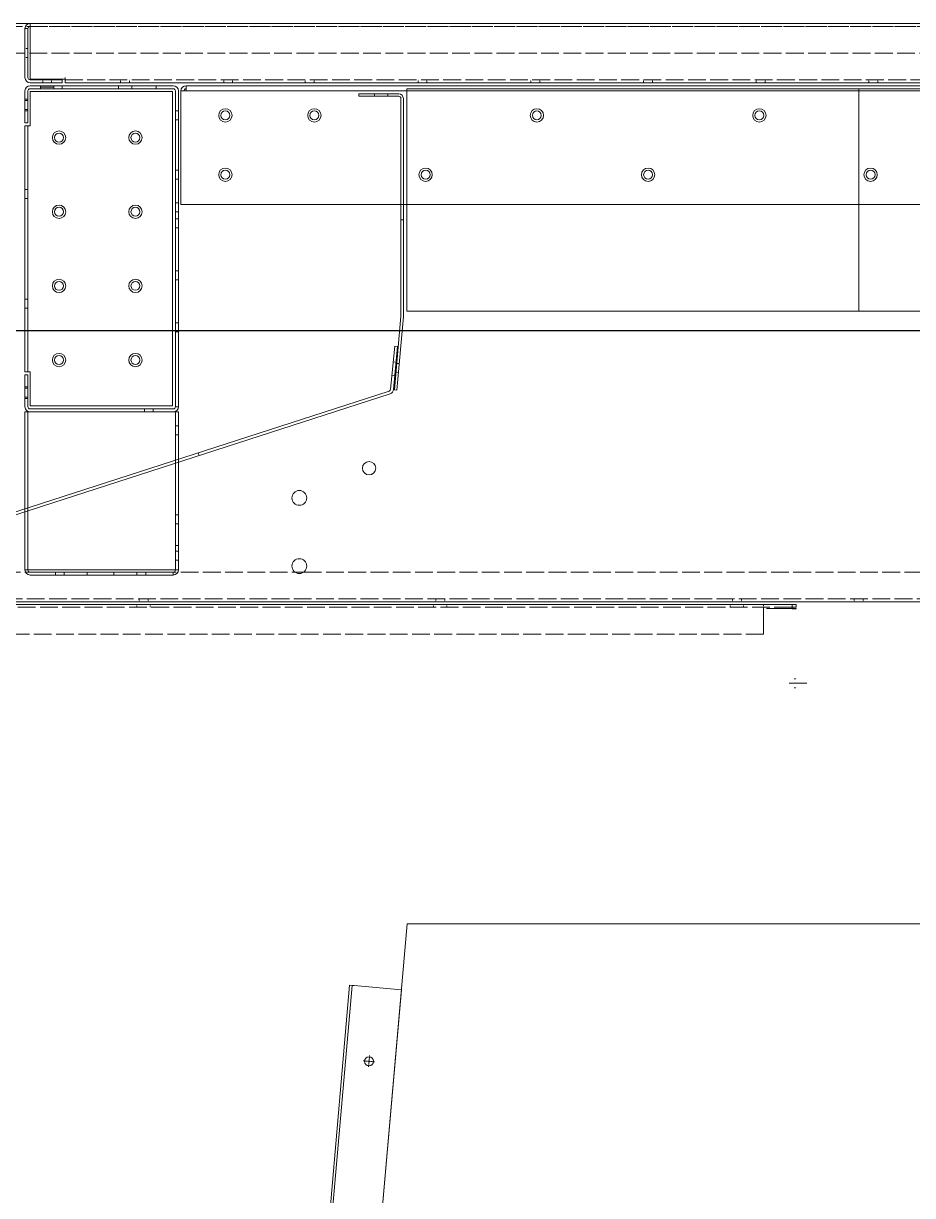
# Model space of a CAD drawing. Header units: millimetres. Extents: x 3026 to 35289, y 2869 to 25683.
# Drawn here: x 17935 to 18535, y 13640 to 14431 of the extents above; entities that cross this region are included whole.
import ezdxf

# ---------------------------------------------------------------- set-up
doc = ezdxf.new("R2010")
doc.units = ezdxf.units.MM
doc.linetypes.add('DASHDOT', pattern=[18.5, 12, -3, 0.5, -3])
doc.linetypes.add('DASHED', pattern=[15, 12, -3])

# ---------------------------------------------------------------- blocks, each defined once
blk = doc.blocks.new('A$C51234923')
at = {"color": 7, "lineweight": 15}
for p, q in [((3.5, 189), (3.5, 212)), ((3.5, 212), (99.5, 212)), ((99.5, 0), (99.5, 212)), ((0, 189), (0, 23)), ((3.5, 189), (0, 189)), ((2, 189), (2, 23)), ((0, 146), (2, 146)), ((0, 140), (2, 140)), ((0, 72), (2, 72)), ((0, 66), (2, 66)), ((3.5, 23), (0, 23)), ((3.5, 0), (3.5, 23)), ((99.5, 0), (3.5, 0))]:
    blk.add_line(p, q, dxfattribs=at)
for centre in [(23, 181), (74.5, 181), (23, 131), (74.5, 131), (23, 81), (74.5, 81), (23, 31), (74.5, 31)]:
    blk.add_circle(centre, 3, dxfattribs=at)
blk = doc.blocks.new('A$C30944BC8')
at = {"color": 7, "lineweight": 13, "ltscale": 0.007292}
for p in [(3.5, 190.24), (0, 186.74)]:
    blk.add_line(p, (3.5, 186.74), dxfattribs=at)
at = {"color": 7, "lineweight": 13}
for p, q in [((1673.5, 190.24), (3.5, 190.24)), ((3.5, 186.74), (1673.5, 186.74)), ((0, 110.24), (1677, 110.24))]:
    blk.add_line(p, q, dxfattribs=at)
at = {"color": 7, "lineweight": 13, "ltscale": 0.159375}
blk.add_line((0, 110.24), (0, 186.74), dxfattribs=at)
at = {"color": 7, "lineweight": 13}
for centre in [(30, 170.24), (90, 170.24), (240, 170.24), (390, 170.24), (30, 130.24), (165, 130.24), (315, 130.24), (465, 130.24)]:
    blk.add_circle(centre, 3, dxfattribs=at)
for radius in [3.5, 1.5]:
    blk.add_arc((3.5, 186.74), radius, 90, 180, dxfattribs=at)
blk = doc.blocks.new('A$C6A4A1024')
at = {"color": 7, "lineweight": 15}
for p, q in [((0, 195), (0, 216.5)), ((2, 195), (2, 216.5)), ((3.5, 220), (100, 220)), ((3.5, 218), (100, 218)), ((10.5, 220), (10.5, 218)), ((10.5, 220), (10.5, 218)), ((10.5, 220), (10.5, 218)), ((10.5, 220), (10.5, 218)), ((10.5, 220), (10.5, 218)), ((10.5, 220), (10.5, 218)), ((10.5, 220), (10.5, 218)), ((10.5, 220), (10.5, 218)), ((10.5, 220), (10.5, 218)), ((10.5, 220), (10.5, 218)), ((10.5, 220), (10.5, 218)), ((10.5, 220), (10.5, 218)), ((10.5, 220), (10.5, 218)), ((10.5, 220), (10.5, 218)), ((10.5, 220), (10.5, 218)), ((10.5, 220), (10.5, 218)), ((10.5, 220), (10.5, 218)), ((10.5, 220), (10.5, 218)), ((10.5, 220), (10.5, 218)), ((10.5, 220), (10.5, 218)), ((10.5, 220), (10.5, 218)), ((10.5, 220), (10.5, 218)), ((10.5, 220), (10.5, 218)), ((10.5, 220), (10.5, 218)), ((10.5, 220), (10.5, 218)), ((10.5, 220), (10.5, 218)), ((10.5, 220), (10.5, 218)), ((10.5, 220), (10.5, 218)), ((10.5, 220), (10.5, 218)), ((10.5, 220), (10.5, 218)), ((10.5, 220), (10.5, 218)), ((10.5, 220), (10.5, 218)), ((10.5, 220), (10.5, 218)), ((10.5, 220), (10.5, 218)), ((10.5, 220), (10.5, 218)), ((10.5, 220), (10.5, 218)), ((10.5, 220), (10.5, 218)), ((10.5, 220), (10.5, 218)), ((10.5, 220), (10.5, 218)), ((10.5, 220), (10.5, 218)), ((10.5, 220), (10.5, 218)), ((10.5, 220), (10.5, 218)), ((10.5, 220), (10.5, 218)), ((10.5, 220), (10.5, 218)), ((10.5, 220), (10.5, 218)), ((10.5, 220), (10.5, 218)), ((10.5, 220), (10.5, 218)), ((10.5, 220), (10.5, 218)), ((19.5, 220), (19.5, 218)), ((19.5, 220), (19.5, 218)), ((19.5, 220), (19.5, 218)), ((19.5, 220), (19.5, 218)), ((19.5, 220), (19.5, 218)), ((19.5, 220), (19.5, 218)), ((19.5, 220), (19.5, 218)), ((19.5, 220), (19.5, 218)), ((19.5, 220), (19.5, 218)), ((19.5, 220), (19.5, 218)), ((19.5, 220), (19.5, 218)), ((19.5, 220), (19.5, 218)), ((19.5, 220), (19.5, 218)), ((19.5, 220), (19.5, 218)), ((19.5, 220), (19.5, 218)), ((19.5, 220), (19.5, 218)), ((19.5, 220), (19.5, 218)), ((19.5, 220), (19.5, 218)), ((19.5, 220), (19.5, 218)), ((19.5, 220), (19.5, 218)), ((19.5, 220), (19.5, 218)), ((19.5, 220), (19.5, 218)), ((19.5, 220), (19.5, 218)), ((19.5, 220), (19.5, 218)), ((19.5, 220), (19.5, 218)), ((19.5, 220), (19.5, 218)), ((19.5, 220), (19.5, 218)), ((19.5, 220), (19.5, 218)), ((19.5, 220), (19.5, 218)), ((19.5, 220), (19.5, 218)), ((19.5, 220), (19.5, 218)), ((19.5, 220), (19.5, 218)), ((19.5, 220), (19.5, 218)), ((19.5, 220), (19.5, 218)), ((19.5, 220), (19.5, 218)), ((19.5, 220), (19.5, 218)), ((19.5, 220), (19.5, 218)), ((19.5, 220), (19.5, 218)), ((19.5, 220), (19.5, 218)), ((19.5, 220), (19.5, 218)), ((19.5, 220), (19.5, 218)), ((19.5, 220), (19.5, 218)), ((19.5, 220), (19.5, 218)), ((19.5, 220), (19.5, 218)), ((19.5, 220), (19.5, 218)), ((19.5, 220), (19.5, 218)), ((19.5, 220), (19.5, 218)), ((19.5, 220), (19.5, 218)), ((25, 220), (25, 218)), ((63, 220), (63, 218)), ((63, 220), (63, 218)), ((63, 220), (63, 218)), ((63, 220), (63, 218)), ((63, 220), (63, 218)), ((63, 220), (63, 218)), ((72, 220), (72, 218)), ((72, 220), (72, 218)), ((72, 220), (72, 218)), ((72, 220), (72, 218)), ((72, 220), (72, 218)), ((72, 220), (72, 218)), ((88.5, 220), (88.5, 218)), ((101.5, 3.5), (101.5, 216.5)), ((103.5, 3.5), (103.5, 216.5)), ((0, 211), (2, 211)), ((0, 211), (2, 211)), ((0, 211), (2, 211)), ((0, 211), (2, 211)), ((0, 211), (2, 211)), ((0, 211), (2, 211)), ((0, 211), (2, 211)), ((0, 211), (2, 211)), ((0, 211), (2, 211)), ((0, 211), (2, 211)), ((0, 211), (2, 211)), ((0, 211), (2, 211)), ((0, 210), (2, 210)), ((0, 210), (2, 210)), ((0, 210), (2, 210)), ((0, 210), (2, 210)), ((0, 210), (2, 210)), ((0, 210), (2, 210)), ((0, 210), (2, 210)), ((0, 210), (2, 210)), ((0, 210), (2, 210)), ((0, 210), (2, 210)), ((0, 210), (2, 210)), ((0, 210), (2, 210)), ((0, 210), (2, 210)), ((0, 210), (2, 210)), ((0, 210), (2, 210)), ((0, 210), (2, 210)), ((0, 210), (2, 210)), ((0, 210), (2, 210)), ((0, 210), (2, 210)), ((0, 210), (2, 210)), ((0, 210), (2, 210)), ((0, 210), (2, 210)), ((0, 210), (2, 210)), ((0, 210), (2, 210)), ((0, 210), (2, 210)), ((0, 210), (2, 210)), ((0, 210), (2, 210)), ((0, 210), (2, 210)), ((0, 210), (2, 210)), ((0, 210), (2, 210)), ((0, 210), (2, 210)), ((0, 204), (2, 204)), ((0, 204), (2, 204)), ((0, 204), (2, 204)), ((0, 204), (2, 204)), ((0, 204), (2, 204)), ((0, 204), (2, 204)), ((0, 204), (2, 204)), ((0, 204), (2, 204)), ((0, 204), (2, 204)), ((0, 204), (2, 204)), ((0, 204), (2, 204)), ((0, 204), (2, 204)), ((0, 204), (2, 204)), ((0, 204), (2, 204)), ((0, 204), (2, 204)), ((0, 204), (2, 204)), ((0, 204), (2, 204)), ((0, 204), (2, 204)), ((0, 204), (2, 204)), ((0, 204), (2, 204)), ((0, 204), (2, 204)), ((0, 204), (2, 204)), ((0, 204), (2, 204)), ((0, 204), (2, 204)), ((0, 204), (2, 204)), ((0, 204), (2, 204)), ((0, 204), (2, 204)), ((0, 204), (2, 204)), ((0, 204), (2, 204)), ((0, 204), (2, 204)), ((0, 204), (2, 204)), ((0, 203), (2, 203)), ((0, 203), (2, 203)), ((0, 203), (2, 203)), ((0, 203), (2, 203)), ((0, 203), (2, 203)), ((0, 203), (2, 203)), ((0, 203), (2, 203)), ((0, 203), (2, 203)), ((0, 203), (2, 203)), ((0, 203), (2, 203)), ((0, 203), (2, 203)), ((0, 203), (2, 203)), ((103.5, 203), (101.5, 203)), ((103.5, 203), (101.5, 203)), ((103.5, 203), (101.5, 203)), ((103.5, 203), (101.5, 203)), ((103.5, 203), (101.5, 203)), ((103.5, 203), (101.5, 203)), ((103.5, 203), (101.5, 203)), ((103.5, 203), (101.5, 203)), ((103.5, 203), (101.5, 203)), ((103.5, 203), (101.5, 203)), ((103.5, 203), (101.5, 203)), ((103.5, 203), (101.5, 203)), ((103.5, 203), (101.5, 203)), ((103.5, 203), (101.5, 203)), ((103.5, 203), (101.5, 203)), ((103.5, 203), (101.5, 203)), ((103.5, 203), (101.5, 203)), ((103.5, 203), (101.5, 203)), ((103.5, 203), (101.5, 203)), ((103.5, 203), (101.5, 203)), ((103.5, 203), (101.5, 203)), ((103.5, 203), (101.5, 203)), ((103.5, 203), (101.5, 203)), ((103.5, 203), (101.5, 203)), ((2, 195), (0, 195)), ((103.5, 197), (101.5, 197)), ((103.5, 197), (101.5, 197)), ((103.5, 197), (101.5, 197)), ((103.5, 197), (101.5, 197)), ((103.5, 197), (101.5, 197)), ((103.5, 197), (101.5, 197)), ((103.5, 197), (101.5, 197)), ((103.5, 197), (101.5, 197)), ((103.5, 197), (101.5, 197)), ((103.5, 197), (101.5, 197)), ((103.5, 197), (101.5, 197)), ((103.5, 197), (101.5, 197)), ((103.5, 197), (101.5, 197)), ((103.5, 197), (101.5, 197)), ((103.5, 197), (101.5, 197)), ((103.5, 197), (101.5, 197)), ((103.5, 197), (101.5, 197)), ((103.5, 197), (101.5, 197)), ((103.5, 197), (101.5, 197)), ((103.5, 197), (101.5, 197)), ((103.5, 197), (101.5, 197)), ((103.5, 197), (101.5, 197)), ((103.5, 197), (101.5, 197)), ((103.5, 197), (101.5, 197)), ((103.5, 163), (101.5, 163)), ((103.5, 163), (101.5, 163)), ((103.5, 163), (101.5, 163)), ((103.5, 163), (101.5, 163)), ((103.5, 163), (101.5, 163)), ((103.5, 163), (101.5, 163)), ((103.5, 163), (101.5, 163)), ((103.5, 163), (101.5, 163)), ((103.5, 163), (101.5, 163)), ((103.5, 163), (101.5, 163)), ((103.5, 163), (101.5, 163)), ((103.5, 163), (101.5, 163)), ((103.5, 163), (101.5, 163)), ((103.5, 163), (101.5, 163)), ((103.5, 163), (101.5, 163)), ((103.5, 163), (101.5, 163)), ((103.5, 163), (101.5, 163)), ((103.5, 163), (101.5, 163)), ((103.5, 163), (101.5, 163)), ((103.5, 163), (101.5, 163)), ((103.5, 163), (101.5, 163)), ((103.5, 163), (101.5, 163)), ((103.5, 163), (101.5, 163)), ((103.5, 163), (101.5, 163)), ((103.5, 163), (101.5, 163)), ((103.5, 163), (101.5, 163)), ((103.5, 163), (101.5, 163)), ((103.5, 157), (101.5, 157)), ((103.5, 157), (101.5, 157)), ((103.5, 157), (101.5, 157)), ((103.5, 157), (101.5, 157)), ((103.5, 157), (101.5, 157)), ((103.5, 157), (101.5, 157)), ((103.5, 157), (101.5, 157)), ((103.5, 157), (101.5, 157)), ((103.5, 157), (101.5, 157)), ((103.5, 157), (101.5, 157)), ((103.5, 157), (101.5, 157)), ((103.5, 157), (101.5, 157)), ((103.5, 157), (101.5, 157)), ((103.5, 157), (101.5, 157)), ((103.5, 157), (101.5, 157)), ((103.5, 157), (101.5, 157)), ((103.5, 157), (101.5, 157)), ((103.5, 157), (101.5, 157)), ((103.5, 157), (101.5, 157)), ((103.5, 157), (101.5, 157)), ((103.5, 157), (101.5, 157)), ((103.5, 157), (101.5, 157)), ((103.5, 157), (101.5, 157)), ((103.5, 157), (101.5, 157)), ((103.5, 157), (101.5, 157)), ((103.5, 157), (101.5, 157)), ((103.5, 157), (101.5, 157)), ((103.5, 141), (101.5, 141)), ((103.5, 141), (101.5, 141)), ((103.5, 141), (101.5, 141)), ((103.5, 141), (101.5, 141)), ((103.5, 141), (101.5, 141)), ((103.5, 141), (101.5, 141)), ((103.5, 141), (101.5, 141)), ((103.5, 141), (101.5, 141)), ((103.5, 135), (101.5, 135)), ((103.5, 135), (101.5, 135)), ((103.5, 135), (101.5, 135)), ((103.5, 135), (101.5, 135)), ((103.5, 135), (101.5, 135)), ((103.5, 135), (101.5, 135)), ((103.5, 135), (101.5, 135)), ((103.5, 135), (101.5, 135)), ((103.5, 130.11), (101.5, 130.11)), ((103.5, 130.11), (101.5, 130.11)), ((103.5, 124.11), (101.5, 124.11)), ((103.5, 124.11), (101.5, 124.11)), ((103.5, 95.11), (101.5, 95.11)), ((103.5, 95.11), (101.5, 95.11)), ((103.5, 89.11), (101.5, 89.11)), ((103.5, 89.11), (101.5, 89.11)), ((103.5, 60.11), (101.5, 60.11)), ((103.5, 60.11), (101.5, 60.11)), ((103.5, 54.11), (101.5, 54.11)), ((103.5, 54.11), (101.5, 54.11)), ((0, 25), (0, 3.5)), ((0, 25), (0, 3.5)), ((2, 25), (0, 25)), ((2, 25), (0, 25)), ((2, 25), (2, 3.5)), ((2, 25), (2, 3.5)), ((0, 17), (2, 17)), ((0, 17), (2, 17)), ((0, 17), (2, 17)), ((0, 17), (2, 17)), ((0, 17), (2, 17)), ((0, 17), (2, 17)), ((0, 17), (2, 17)), ((0, 17), (2, 17)), ((0, 17), (2, 17)), ((0, 17), (2, 17)), ((0, 17), (2, 17)), ((0, 17), (2, 17)), ((0, 16), (2, 16)), ((0, 16), (2, 16)), ((0, 16), (2, 16)), ((0, 16), (2, 16)), ((0, 16), (2, 16)), ((0, 16), (2, 16)), ((0, 16), (2, 16)), ((0, 16), (2, 16)), ((0, 16), (2, 16)), ((0, 16), (2, 16)), ((0, 16), (2, 16)), ((0, 16), (2, 16)), ((0, 16), (2, 16)), ((0, 16), (2, 16)), ((0, 16), (2, 16)), ((0, 16), (2, 16)), ((0, 16), (2, 16)), ((0, 16), (2, 16)), ((0, 16), (2, 16)), ((0, 16), (2, 16)), ((0, 16), (2, 16)), ((0, 16), (2, 16)), ((0, 16), (2, 16)), ((0, 16), (2, 16)), ((0, 16), (2, 16)), ((0, 16), (2, 16)), ((0, 10), (2, 10)), ((0, 10), (2, 10)), ((0, 10), (2, 10)), ((0, 10), (2, 10)), ((0, 10), (2, 10)), ((0, 10), (2, 10)), ((0, 10), (2, 10)), ((0, 10), (2, 10)), ((0, 10), (2, 10)), ((0, 10), (2, 10)), ((0, 10), (2, 10)), ((0, 10), (2, 10)), ((0, 10), (2, 10)), ((0, 10), (2, 10)), ((0, 10), (2, 10)), ((0, 10), (2, 10)), ((0, 10), (2, 10)), ((0, 10), (2, 10)), ((0, 10), (2, 10)), ((0, 10), (2, 10)), ((0, 10), (2, 10)), ((0, 10), (2, 10)), ((0, 10), (2, 10)), ((0, 10), (2, 10)), ((0, 10), (2, 10)), ((0, 10), (2, 10)), ((0, 9), (2, 9)), ((0, 9), (2, 9)), ((0, 9), (2, 9)), ((0, 9), (2, 9)), ((0, 9), (2, 9)), ((0, 9), (2, 9)), ((0, 9), (2, 9)), ((0, 9), (2, 9)), ((0, 9), (2, 9)), ((0, 9), (2, 9)), ((0, 9), (2, 9)), ((0, 9), (2, 9)), ((3.5, 2), (100, 2)), ((100, 2), (3.5, 2)), ((3.5, 0), (100, 0)), ((3.5, 0), (100, 0)), ((80.5, 0), (80.5, 2)), ((80.5, 0), (80.5, 2)), ((80.5, 0), (80.5, 2)), ((80.5, 0), (80.5, 2)), ((80.5, 0), (80.5, 2)), ((80.5, 0), (80.5, 2)), ((80.5, 0), (80.5, 2)), ((80.5, 0), (80.5, 2)), ((80.5, 0), (80.5, 2)), ((80.5, 0), (80.5, 2)), ((86.5, 0), (86.5, 2)), ((86.5, 0), (86.5, 2)), ((86.5, 0), (86.5, 2)), ((86.5, 0), (86.5, 2)), ((86.5, 0), (86.5, 2)), ((86.5, 0), (86.5, 2)), ((86.5, 0), (86.5, 2)), ((86.5, 0), (86.5, 2)), ((86.5, 0), (86.5, 2)), ((86.5, 0), (86.5, 2)), ((103.5, 3.5), (101.5, 3.5))]:
    blk.add_line(p, q, dxfattribs=at)
for centre, radius, start, end in [((3.5, 216.5), 3.5, 90, 179.99999), ((3.5, 216.5), 1.5, 90, 179.99999), ((100, 216.5), 3.5, 0, 90), ((100, 216.5), 1.5, 0, 90), ((3.5, 3.5), 3.5, 180.00001, 270), ((3.5, 3.5), 1.5, 180.00001, 270), ((100, 3.5), 3.5, 270, 0), ((100, 3.5), 1.5, 270, 0)]:
    blk.add_arc(centre, radius, start, end, dxfattribs=at)
blk = doc.blocks.new('A$C7B6532BF')
at = {"color": 5, "lineweight": 5}
for p, q in [((239.09, 2732.76), (0, 0)), ((848.69, 2732.76), (239.09, 2732.76))]:
    blk.add_line(p, q, dxfattribs=at)
blk = doc.blocks.new('A$C493D0A01')
at = {"lineweight": 5}
blk.add_blockref('A$C7B6532BF', (0, 0), dxfattribs=at)
blk = doc.blocks.new('A$C7AFD6E2C')
at = {"color": 7, "lineweight": 13}
for p, q in [((1778.5, 40), (3.5, 40)), ((1755, 0), (27, 0))]:
    blk.add_line(p, q, dxfattribs=at)
at = {"color": 7, "lineweight": 13, "ltscale": 0.007292}
blk.add_line((1778.5, 36.5), (1778.5, 40), dxfattribs=at)
at = {"color": 7, "linetype": 'DASHED', "lineweight": 13}
for p, q in [((1778.5, 38), (3.5, 38)), ((1755, 2), (27, 2))]:
    blk.add_line(p, q, dxfattribs=at)
at = {"color": 7, "lineweight": 13, "ltscale": 0.070833}
blk.add_line((1778.5, 2.5), (1778.5, 36.5), dxfattribs=at)
at = {"color": 7, "lineweight": 13, "ltscale": 0.004167}
for p, q in [((1780, 36.5), (1782, 36.5)), ((1757, 2), (1757, 0))]:
    blk.add_line(p, q, dxfattribs=at)
at = {"color": 7, "lineweight": 13, "ltscale": 0.06875}
for p, q in [((1780, 36.5), (1780, 3.5)), ((1782, 3.5), (1782, 36.5))]:
    blk.add_line(p, q, dxfattribs=at)
at = {"color": 7, "linetype": 'DASHED', "lineweight": 13, "ltscale": 0.004167}
for p, q in [((1780, 23), (1782, 23)), ((1780, 23), (1782, 23)), ((1780, 23), (1782, 23)), ((1780, 23), (1782, 23)), ((1780, 23), (1782, 23)), ((1780, 23), (1782, 23)), ((1780, 23), (1782, 23)), ((1780, 23), (1782, 23)), ((1780, 17), (1782, 17)), ((1780, 17), (1782, 17)), ((1780, 17), (1782, 17)), ((1780, 17), (1782, 17)), ((1780, 17), (1782, 17)), ((1780, 17), (1782, 17)), ((1780, 17), (1782, 17)), ((1780, 17), (1782, 17)), ((1207, 2), (1207, 0)), ((1207, 2), (1207, 0)), ((1213, 2), (1213, 0)), ((1213, 2), (1213, 0)), ((1283, 2), (1283, 0)), ((1283, 2), (1283, 0)), ((1289, 2), (1289, 0)), ((1289, 2), (1289, 0)), ((1359, 2), (1359, 0)), ((1359, 2), (1359, 0)), ((1365, 2), (1365, 0)), ((1365, 2), (1365, 0)), ((1435, 2), (1435, 0)), ((1435, 2), (1435, 0)), ((1441, 2), (1441, 0)), ((1441, 2), (1441, 0)), ((1511, 2), (1511, 0)), ((1511, 2), (1511, 0)), ((1517, 2), (1517, 0)), ((1517, 2), (1517, 0)), ((1587, 2), (1587, 0)), ((1587, 2), (1587, 0)), ((1593, 2), (1593, 0)), ((1593, 2), (1593, 0)), ((1642, 2), (1642, 0)), ((1642, 2), (1642, 0)), ((1648, 2), (1648, 0)), ((1648, 2), (1648, 0)), ((1711.5, 2), (1711.5, 0)), ((1711.5, 2), (1711.5, 0)), ((1717.5, 2), (1717.5, 0)), ((1717.5, 2), (1717.5, 0)), ((1764, 2), (1764, 0)), ((1764, 2), (1764, 0)), ((1764, 2), (1764, 0)), ((1764, 2), (1764, 0)), ((1764, 2), (1764, 0)), ((1764, 2), (1764, 0)), ((1764, 2), (1764, 0)), ((1764, 2), (1764, 0)), ((1764, 2), (1764, 0)), ((1764, 2), (1764, 0)), ((1764, 2), (1764, 0)), ((1764, 2), (1764, 0)), ((1764, 2), (1764, 0)), ((1764, 2), (1764, 0)), ((1764, 2), (1764, 0)), ((1764, 2), (1764, 0)), ((1770, 2), (1770, 0)), ((1770, 2), (1770, 0)), ((1770, 2), (1770, 0)), ((1770, 2), (1770, 0)), ((1770, 2), (1770, 0)), ((1770, 2), (1770, 0)), ((1770, 2), (1770, 0)), ((1770, 2), (1770, 0)), ((1770, 2), (1770, 0)), ((1770, 2), (1770, 0)), ((1770, 2), (1770, 0)), ((1770, 2), (1770, 0)), ((1770, 2), (1770, 0)), ((1770, 2), (1770, 0)), ((1770, 2), (1770, 0)), ((1770, 2), (1770, 0))]:
    blk.add_line(p, q, dxfattribs=at)
at = {"color": 7, "linetype": 'DASHED', "lineweight": 13, "ltscale": 0.002083}
blk.add_line((1755, 3.5), (1755, 2.5), dxfattribs=at)
at = {"color": 7, "lineweight": 13, "ltscale": 0.002083}
blk.add_line((1755, 2.5), (1755, 3.5), dxfattribs=at)
at = {"color": 7, "lineweight": 13, "ltscale": 0.005208}
blk.add_line((1755, 2.5), (1755, 0), dxfattribs=at)
at = {"color": 7, "lineweight": 13, "ltscale": 0.048958}
blk.add_line((1755, 2.5), (1778.5, 2.5), dxfattribs=at)
at = {"color": 7, "lineweight": 13, "ltscale": 0.044792}
for p, q in [((1778.5, 2), (1757, 2)), ((1778.5, 0), (1757, 0))]:
    blk.add_line(p, q, dxfattribs=at)
at = {"color": 7, "lineweight": 13}
for centre, radius, start, end in [((1778.5, 36.5), 3.5, 0, 90), ((1778.5, 36.5), 1.5, 360, 90), ((1778.5, 3.5), 3.5, 270, 360), ((1778.5, 3.5), 1.5, 270, 0)]:
    blk.add_arc(centre, radius, start, end, dxfattribs=at)
blk = doc.blocks.new('A$C244D7E91')
at = {"color": 7, "lineweight": 15}
for p, q in [((0, 3.5), (0, 110)), ((3.5, 110), (0, 110)), ((2, 3.5), (2, 110)), ((3.5, 110), (100, 110)), ((103.5, 110), (100, 110)), ((101.5, 3.5), (101.5, 110)), ((103.5, 3.5), (103.5, 110)), ((103.5, 100.5), (101.5, 100.5)), ((103.5, 100.5), (101.5, 100.5)), ((103.5, 94.5), (101.5, 94.5)), ((103.5, 94.5), (101.5, 94.5)), ((103.5, 40.5), (101.5, 40.5)), ((103.5, 40.5), (101.5, 40.5)), ((103.5, 34.5), (101.5, 34.5)), ((103.5, 34.5), (101.5, 34.5)), ((101.5, 20), (103.5, 20)), ((103.5, 16), (101.5, 16)), ((103.5, 16), (101.5, 16)), ((103.5, 16), (101.5, 16)), ((103.5, 16), (101.5, 16)), ((103.5, 16), (101.5, 16)), ((103.5, 10), (101.5, 10)), ((103.5, 10), (101.5, 10)), ((103.5, 10), (101.5, 10)), ((103.5, 10), (101.5, 10)), ((103.5, 10), (101.5, 10)), ((3.5, 3.5), (0, 3.5)), ((100, 3.5), (3.5, 3.5)), ((100, 2), (3.5, 2)), ((100, 0), (3.5, 0)), ((20.5, 0), (20.5, 2)), ((20.5, 0), (20.5, 2)), ((26.5, 0), (26.5, 2)), ((26.5, 0), (26.5, 2)), ((42, 0), (42, 2)), ((60, 0), (60, 2)), ((75.5, 0), (75.5, 2)), ((75.5, 0), (75.5, 2)), ((81.5, 0), (81.5, 2)), ((81.5, 0), (81.5, 2)), ((103.5, 3.5), (100, 3.5)), ((100, 2), (100, 0))]:
    blk.add_line(p, q, dxfattribs=at)
for centre, radius, start, end in [((3.5, 3.5), 3.5, 180.00001, 270), ((3.5, 3.5), 1.5, 180.00001, 270), ((100, 3.5), 3.5, 270, 0), ((100, 3.5), 1.5, 270, 0)]:
    blk.add_arc(centre, radius, start, end, dxfattribs=at)
blk = doc.blocks.new('A$C7EF54F26')
at = {"color": 7, "lineweight": 15}
for p, q in [((431.66, 245.91), (433.66, 245.91)), ((431.66, 216.89), (431.66, 245.91)), ((433.66, 216.89), (433.66, 245.91)), ((431.66, 235.41), (433.66, 235.41)), ((431.66, 235.41), (433.66, 235.41)), ((431.66, 235.41), (433.66, 235.41)), ((431.66, 235.41), (433.66, 235.41)), ((431.66, 235.41), (433.66, 235.41)), ((431.66, 235.41), (433.66, 235.41)), ((431.66, 235.41), (433.66, 235.41)), ((431.66, 235.41), (433.66, 235.41)), ((431.66, 235.41), (433.66, 235.41)), ((431.66, 235.41), (433.66, 235.41)), ((431.66, 235.41), (433.66, 235.41)), ((431.66, 226.41), (433.66, 226.41)), ((431.66, 226.41), (433.66, 226.41)), ((431.66, 226.41), (433.66, 226.41)), ((431.66, 226.41), (433.66, 226.41)), ((431.66, 226.41), (433.66, 226.41)), ((431.66, 226.41), (433.66, 226.41)), ((431.66, 226.41), (433.66, 226.41)), ((431.66, 226.41), (433.66, 226.41)), ((431.66, 226.41), (433.66, 226.41)), ((431.66, 226.41), (433.66, 226.41)), ((431.66, 226.41), (433.66, 226.41)), ((2.12, 30.92), (430.75, 215.52)), ((2.91, 29.08), (431.54, 213.68)), ((306.56, 162.03), (307.35, 160.19)), ((176.95, 106.21), (177.74, 104.37)), ((0, 27.68), (0.15, 0)), ((2, 27.69), (2.15, 0.01)), ((2.04, 19.51), (0.04, 19.5)), ((2.04, 19.51), (0.04, 19.5)), ((2.04, 19.51), (0.04, 19.5)), ((2.04, 19.51), (0.04, 19.5)), ((2.04, 19.51), (0.04, 19.5)), ((2.04, 19.51), (0.04, 19.5)), ((2.04, 19.51), (0.04, 19.5)), ((2.04, 19.51), (0.04, 19.5)), ((2.04, 19.51), (0.04, 19.5)), ((2.04, 19.51), (0.04, 19.5)), ((2.04, 19.51), (0.04, 19.5)), ((2.09, 10.51), (0.09, 10.5)), ((2.09, 10.51), (0.09, 10.5)), ((2.09, 10.51), (0.09, 10.5)), ((2.09, 10.51), (0.09, 10.5)), ((2.09, 10.51), (0.09, 10.5)), ((2.09, 10.51), (0.09, 10.5)), ((2.09, 10.51), (0.09, 10.5)), ((2.09, 10.51), (0.09, 10.5)), ((2.09, 10.51), (0.09, 10.5)), ((2.09, 10.51), (0.09, 10.5)), ((2.09, 10.51), (0.09, 10.5)), ((0.15, 0), (2.15, 0.01))]:
    blk.add_line(p, q, dxfattribs=at)
for centre, radius, start, end in [((430.16, 216.89), 1.5, 293.3, 0), ((430.16, 216.89), 3.5, 293.3, 0), ((3.5, 27.7), 3.5, 113.3, 180.3), ((3.5, 27.7), 1.5, 113.3, 180.3)]:
    blk.add_arc(centre, radius, start, end, dxfattribs=at)
blk = doc.blocks.new('A$C21967578')
at = {"color": 7, "lineweight": 15}
for p, q in [((0, 199.81), (26.9, 199.81)), ((0, 199.81), (0, 198.21)), ((0, 198.21), (26.9, 198.21)), ((10.5, 198.21), (10.5, 199.81)), ((10.5, 198.21), (10.5, 199.81)), ((10.5, 198.21), (10.5, 199.81)), ((10.5, 198.21), (10.5, 199.81)), ((10.5, 198.21), (10.5, 199.81)), ((10.5, 198.21), (10.5, 199.81)), ((10.5, 198.21), (10.5, 199.81)), ((10.5, 198.21), (10.5, 199.81)), ((10.5, 198.21), (10.5, 199.81)), ((10.5, 198.21), (10.5, 199.81)), ((10.5, 198.21), (10.5, 199.81)), ((10.5, 198.21), (10.5, 199.81)), ((10.5, 198.21), (10.5, 199.81)), ((10.5, 198.21), (10.5, 199.81)), ((10.5, 198.21), (10.5, 199.81)), ((19.5, 198.21), (19.5, 199.81)), ((19.5, 198.21), (19.5, 199.81)), ((19.5, 198.21), (19.5, 199.81)), ((19.5, 198.21), (19.5, 199.81)), ((19.5, 198.21), (19.5, 199.81)), ((19.5, 198.21), (19.5, 199.81)), ((19.5, 198.21), (19.5, 199.81)), ((19.5, 198.21), (19.5, 199.81)), ((19.5, 198.21), (19.5, 199.81)), ((19.5, 198.21), (19.5, 199.81)), ((19.5, 198.21), (19.5, 199.81)), ((19.5, 198.21), (19.5, 199.81)), ((19.5, 198.21), (19.5, 199.81)), ((19.5, 198.21), (19.5, 199.81)), ((19.5, 198.21), (19.5, 199.81)), ((28.4, 196.71), (28.4, 49.88)), ((30, 49.81), (30, 196.71)), ((30, 114.81), (28.4, 114.81)), ((28.4, 49.88), (24.05, 0.14)), ((30, 49.81), (25.64, 0)), ((25.62, 18.07), (27.21, 17.93)), ((25.62, 18.07), (27.21, 17.93)), ((25.62, 18.07), (27.21, 17.93)), ((25.62, 18.07), (27.21, 17.93)), ((25.62, 18.07), (27.21, 17.93)), ((25.62, 18.07), (27.21, 17.93)), ((25.62, 18.07), (27.21, 17.93)), ((25.62, 18.07), (27.21, 17.93)), ((25.62, 18.07), (27.21, 17.93)), ((25.62, 18.07), (27.21, 17.93)), ((25.62, 18.07), (27.21, 17.93)), ((25.09, 12.09), (26.69, 11.95)), ((25.09, 12.09), (26.69, 11.95)), ((25.09, 12.09), (26.69, 11.95)), ((25.09, 12.09), (26.69, 11.95)), ((25.09, 12.09), (26.69, 11.95)), ((25.09, 12.09), (26.69, 11.95)), ((25.09, 12.09), (26.69, 11.95)), ((25.09, 12.09), (26.69, 11.95)), ((25.09, 12.09), (26.69, 11.95)), ((25.09, 12.09), (26.69, 11.95)), ((25.09, 12.09), (26.69, 11.95)), ((24.05, 0.14), (25.64, 0))]:
    blk.add_line(p, q, dxfattribs=at)
for radius, start in [(3.1, 360), (1.5, 0)]:
    blk.add_arc((26.9, 196.71), radius, start, 90, dxfattribs=at)
blk = doc.blocks.new('A$C7AF137E1')
at = {"color": 7, "lineweight": 13}
for p, q in [((2700, 35), (0, 35)), ((2700, 33.4), (0, 33.4)), ((2700, 0), (0, 0))]:
    blk.add_line(p, q, dxfattribs=at)
at = {"color": 7, "lineweight": 13, "ltscale": 0.004}
blk.add_line((2700, 35), (2700, 33.4), dxfattribs=at)
at = {"color": 7, "lineweight": 13, "ltscale": 0.00375}
blk.add_line((2700, 31.9), (2700, 33.4), dxfattribs=at)
at = {"color": 7, "lineweight": 13, "ltscale": 0.07975}
blk.add_line((2700, 31.9), (2700, 0), dxfattribs=at)
at = {"color": 7, "linetype": 'DASHDOT', "lineweight": 13, "ltscale": 0.0195}
for p, q in [((2653.9, 17.5), (2646.1, 17.5)), ((2650, 21.4), (2650, 13.6))]:
    blk.add_line(p, q, dxfattribs=at)
at = {"color": 7, "lineweight": 13}
blk.add_circle((2650, 17.5), 3, dxfattribs=at)
blk = doc.blocks.new('1')
at = {"color": 7, "lineweight": 13}
for p, q in [((19869.44, 14430.68), (17372.84, 14430.68)), ((19869.44, 14040.68), (17372.84, 14040.68)), ((18453.34, 14038.68), (17373.94, 14038.68))]:
    blk.add_line(p, q, dxfattribs=at)
at = {"color": 7, "linetype": 'DASHED', "lineweight": 13}
for p, q in [((19869.44, 14428.68), (17372.84, 14428.68)), ((19751.14, 14410.68), (17923.14, 14410.68)), ((17621.14, 14060.68), (18118.14, 14060.68)), ((18124.14, 14060.68), (19621.14, 14060.68)), ((19869.44, 14042.68), (17372.84, 14042.68)), ((18453.34, 14037.08), (17373.94, 14037.08)), ((18434.14, 14018.68), (17716.14, 14018.68))]:
    blk.add_line(p, q, dxfattribs=at)
at = {"lineweight": 5}
blk.add_line((17946.64, 14387.68), (17955.64, 14387.68), dxfattribs=at)
blk.add_line((17732.14, 14223.68), (19358.8, 14223.68))
at = {"color": 7, "lineweight": 13, "ltscale": 0.01875}
blk.add_line((18118.14, 14060.68), (18124.14, 14060.68), dxfattribs=at)
at = {"color": 7, "linetype": 'DASHED', "lineweight": 13, "ltscale": 0.00625}
for p, q in [((18013.14, 14042.68), (18013.14, 14040.68)), ((18019.14, 14042.68), (18019.14, 14040.68)), ((18213.14, 14042.68), (18213.14, 14040.68)), ((18219.14, 14042.68), (18219.14, 14040.68)), ((18413.14, 14042.68), (18413.14, 14040.68)), ((18419.14, 14042.68), (18419.14, 14040.68)), ((18495.14, 14042.68), (18495.14, 14040.68)), ((18501.14, 14042.68), (18501.14, 14040.68))]:
    blk.add_line(p, q, dxfattribs=at)
at = {"color": 7, "linetype": 'DASHED', "lineweight": 13, "ltscale": 0.005}
for p, q in [((18011.64, 14037.08), (18011.64, 14038.68)), ((18020.64, 14037.08), (18020.64, 14038.68)), ((18211.64, 14037.08), (18211.64, 14038.68)), ((18220.64, 14037.08), (18220.64, 14038.68)), ((18411.64, 14037.08), (18411.64, 14038.68)), ((18420.64, 14037.08), (18420.64, 14038.68)), ((18434.14, 14038.68), (18434.14, 14037.08)), ((18456.14, 13988.68), (18454.54, 13988.68)), ((18456.14, 13982.68), (18454.54, 13982.68))]:
    blk.add_line(p, q, dxfattribs=at)
at = {"color": 7, "linetype": 'DASHED', "lineweight": 13, "ltscale": 0.00375}
blk.add_line((18434.14, 14037.08), (18434.14, 14035.88), dxfattribs=at)
at = {"color": 7, "linetype": 'DASHED', "lineweight": 13, "ltscale": 0.05375}
for p, q in [((18434.14, 14035.88), (18434.14, 14018.68)), ((18436.14, 14036.18), (18453.34, 14036.18))]:
    blk.add_line(p, q, dxfattribs=at)
at = {"color": 7, "lineweight": 13, "ltscale": 0.00875}
for p, q in [((18453.34, 14035.88), (18453.34, 14038.68)), ((18456.14, 14035.88), (18453.34, 14035.88))]:
    blk.add_line(p, q, dxfattribs=at)
at = {"color": 7, "lineweight": 13, "ltscale": 0.009063}
for p, q in [((18456.14, 14038.68), (18453.34, 14038.68)), ((18456.14, 14037.08), (18453.34, 14037.08))]:
    blk.add_line(p, q, dxfattribs=at)
at = {"color": 7, "lineweight": 13, "ltscale": 0.005}
for p, q in [((18453.34, 14038.68), (18453.34, 14037.08)), ((18456.14, 14036.18), (18454.54, 14036.18)), ((18456.14, 14038.68), (18456.14, 14037.08))]:
    blk.add_line(p, q, dxfattribs=at)
at = {"color": 7, "lineweight": 13, "ltscale": 0.00375}
blk.add_line((18453.34, 14036.18), (18454.54, 14036.18), dxfattribs=at)
at = {"color": 7, "lineweight": 13, "ltscale": 0.0009375}
for p, q in [((18454.54, 14036.18), (18454.54, 14035.88)), ((18456.14, 14036.18), (18456.14, 14035.88))]:
    blk.add_line(p, q, dxfattribs=at)
at = {"color": 1, "lineweight": 5}
blk.add_line((18451.34, 13985.68), (18463.34, 13985.68), dxfattribs=at)
at = {"color": 5, "lineweight": 5}
for points in [[(18193.56, 14236.68), (18498.36, 14236.68), (18498.36, 14386.68), (18193.56, 14386.68)], [(18498.36, 14236.68), (18803.16, 14236.68), (18803.16, 14386.68), (18498.36, 14386.68)]]:
    blk.add_lwpolyline(points, close=True, dxfattribs=at)
at = {"color": 7, "lineweight": 13}
for centre, radius in [((18071.26, 14368.68), 4.5), ((18131.26, 14368.68), 4.5), ((18281.26, 14368.68), 4.5), ((18431.26, 14368.68), 4.5), ((17959.14, 14353.68), 4.5), ((18010.64, 14353.68), 4.5), ((18071.26, 14328.68), 4.5), ((18206.26, 14328.68), 4.5), ((18356.26, 14328.68), 4.5), ((18506.26, 14328.68), 4.5), ((17959.14, 14303.68), 4.5), ((18010.64, 14303.68), 4.5), ((17959.14, 14253.68), 4.5), ((18010.64, 14253.68), 4.5), ((17959.14, 14203.68), 4.5), ((18010.64, 14203.68), 4.5), ((18168.14, 14130.68), 4.5), ((18121.14, 14110.68), 5), ((18121.14, 14064.68), 5)]:
    blk.add_circle(centre, radius, dxfattribs=at)
at = {"lineweight": 5, "xscale": -1}
blk.add_blockref('A$C7AFD6E2C', (19718.16, 14390.68), dxfattribs=at)
at = {"lineweight": 5}
for name, p in [('A$C6A4A1024', (17936.14, 14168.68)), ('A$C30944BC8', (18041.26, 14198.44)), ('A$C51234923', (17936.14, 14172.68)), ('A$C21967578', (18161.26, 14183.33)), ('A$C244D7E91', (17936.14, 14058.68)), ('A$C493D0A01', (17954.64, 11090.68))]:
    blk.add_blockref(name, p, dxfattribs=at)
for name, p, rotation in [('A$C7EF54F26', (17732.64, 14008.48), 354.6349260590812), ('A$C7AF137E1', (17954.61, 11089.25), 85.0001035662264)]:
    blk.add_blockref(name, p, dxfattribs=dict(at, rotation=rotation))

msp = doc.modelspace()

# ---------------------------------------------------------------- block references
msp.add_blockref('1', (0, 0))

doc.saveas('drawing.dxf')
